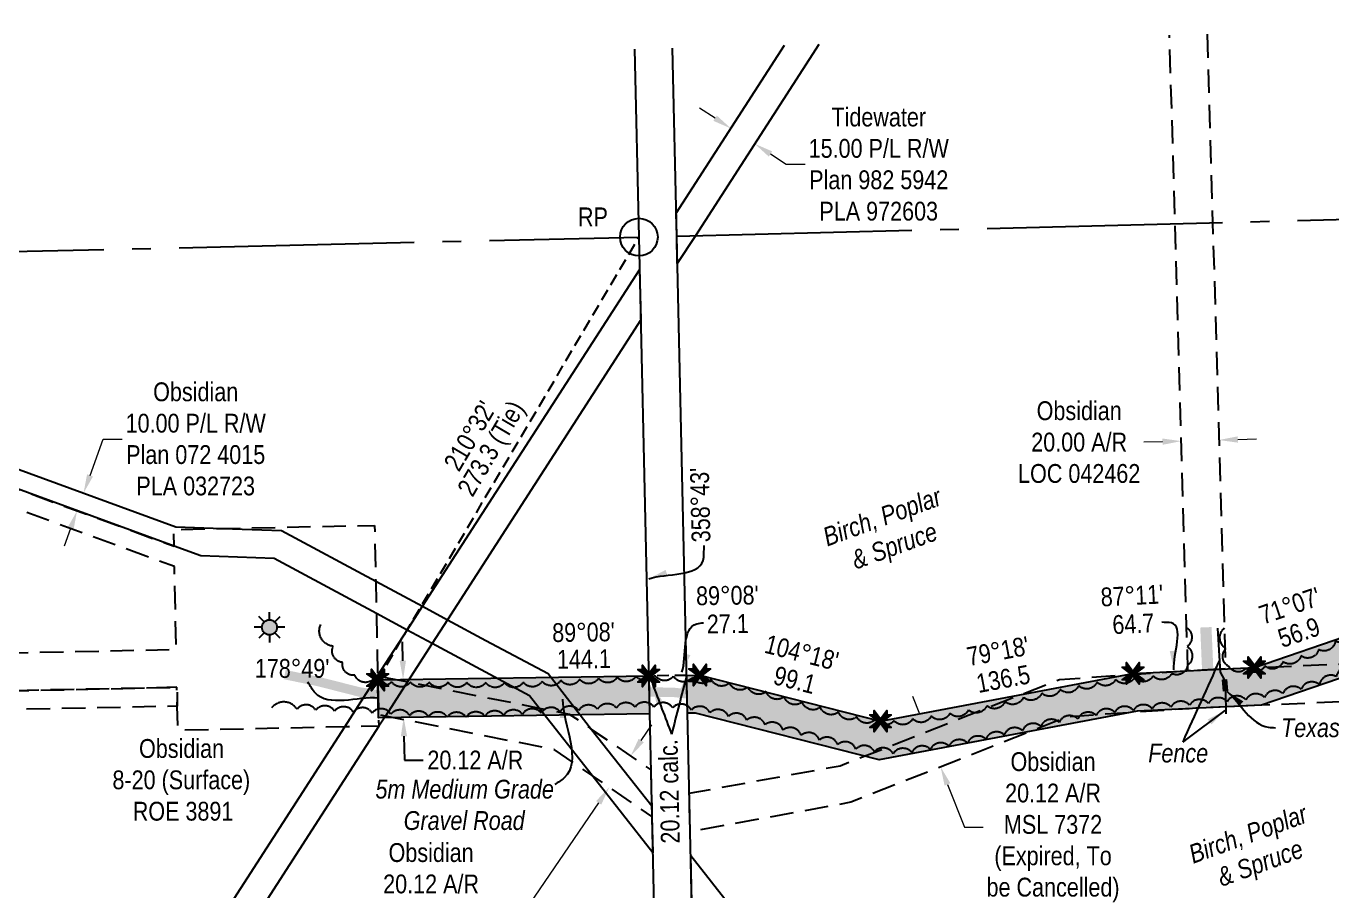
# Model space of a CAD drawing. Extents: x 604790 to 607159, y 5889877 to 5891976.
# Drawn here: x 605608 to 606302, y 5890454 to 5890913 of the extents above; entities that cross this region are included whole.
import ezdxf
from ezdxf.enums import TextEntityAlignment as Align

# ---------------------------------------------------------------- set-up
doc = ezdxf.new("R2010")
doc.units = 0
doc.header["$LTSCALE"] = 5
doc.header["$PDSIZE"] = 0.5
for name, pattern in [('0', [1, 1, 0]), ('foc-ACCESSROAD', [3.75, 2.5, -1.25]), ('foc-FLOWLINE', [3.75, 2.5, -1.25]), ('foc-QUARTERLINE', [33, 25, -3, 2, -3]), ('foc-TIELINE', [1.875, 1.25, -0.625]), ('foc-TRAV', [1.875, 1.25, -0.625])]:
    doc.linetypes.add(name, pattern=pattern)
doc.layers.get('Defpoints').update_dxf_attribs({"color": 9})
for name, color, linetype in [('35', 37, 'Continuous'), ('AS-FENCE', 48, 'foc-FENCE'), ('AS-ROADS', 254, 'Continuous'), ('C-AR', 13, 'foc-ACCESSROAD'), ('C-RW', 13, 'Continuous'), ('C-WS', 13, 'foc-ACCESSROAD'), ('C-WS-S', 8, 'Continuous'), ('CG-NOTES', 7, 'Continuous'), ('F-EZE', 190, 'foc-FLOWLINE'), ('F-RW', 190, 'Continuous'), ('L-BD', 7, 'Continuous'), ('L-BD1', 253, 'Continuous'), ('L-MON', 1, 'Continuous'), ('L-QSEC', 8, 'foc-QUARTERLINE'), ('L-SEC', 7, 'Continuous'), ('L-TIE', 7, 'foc-TIELINE'), ('P-PROPOSED', 10, 'Continuous'), ('P-PROPOSED-H', 21, 'Continuous'), ('P-TRAV', 4, 'foc-TRAV'), ('P-TXT', 4, 'Continuous'), ('T-BUSH', 110, '0'), ('T-BUSH-T', 110, 'Continuous')]:
    doc.layers.add(name, color=color, linetype=linetype)
for name, color, linetype, lineweight in [('AS-GENERAL', 48, 'Continuous', 18), ('C-AR-T', 13, 'Continuous', 9), ('C-RW-T', 13, 'Continuous', 9), ('C-WS-T', 13, 'Continuous', 9), ('F-RW-T', 190, 'Continuous', 9), ('T-TEXT', 48, 'Continuous', 18)]:
    doc.layers.add(name, color=color, linetype=linetype, lineweight=lineweight)
doc.styles.add('175L', font='ARIALN.TTF', dxfattribs={"height": 20})
doc.styles.add('80', font='ARIALN.TTF', dxfattribs={"height": 10})
doc.styles.add('80CG', font='ARIALN.TTF', dxfattribs={"height": 10})
doc.styles.add('80L', font='ARIALN.TTF', dxfattribs={"height": 10})
doc.styles.add('foc-LtypeFont', font='ARIALN.TTF', dxfattribs={"height": 7.35})
doc.linetypes.add('foc-FENCE', pattern='A,10,-1,["X",foc-LtypeFont,S=0.2,R=0,X=-0.625,Y=-0.75],-1.24', length=12.24)
doc.dimstyles.new('Compass 5 000', dxfattribs={"dimscale": 5, "dimtxt": 9, "dimasz": 2, "dimexe": 0.2, "dimexo": 0.0625, "dimgap": 0.5, "dimtad": 0, "dimtih": 1, "dimtoh": 1, "dimzin": 0, "dimdsep": 46, "dimtxsty": '80CG', "dimcen": 0.1, "dimse1": 1, "dimse2": 1, "dimclrd": 256, "dimclrt": 256, "dimaunit": 1, "dimadec": 4, "dimazin": 0, "dimtfac": 0.06, "dimtofl": 0, "dimtmove": 0, "dimatfit": 1, "dimfxl": 0.2, "dimtolj": 1, "dimtzin": 0, "dimlwd": -1, "dimarcsym": 0})

# ---------------------------------------------------------------- blocks, each defined once
blk = doc.blocks.new('RP')
at = {"layer": '35', "color": 3}
blk.add_circle((0, 0), 10, dxfattribs=at)
at = {"layer": '35', "color": 3, "style": '80'}
blk.add_attdef('RP_001', (-32.36, 5.75), '', height=10, dxfattribs=at)
blk = doc.blocks.new('*D420')
at = {"layer": 'C-AR-T', "transparency": 16777216}
for p, q in [((606211.66, 5890692.42), (606201.67, 5890692.13)), ((606251.66, 5890693.58), (606261.65, 5890693.87))]:
    blk.add_line(p, q, dxfattribs=at)
for points in [[(606251.61, 5890695.25), (606251.71, 5890691.91), (606241.66, 5890693.29)], [(606211.62, 5890694.09), (606211.71, 5890690.76), (606221.66, 5890692.71)]]:
    blk.add_solid(points, dxfattribs=at)
at = {"layer": 'Defpoints', "color": 0, "transparency": 16777216}
for p in [(606221.6, 5890694.85), (606241.6, 5890695.42), (606221.66, 5890692.71)]:
    blk.add_point(p, dxfattribs=at)
at = {"layer": 'C-AR-T', "transparency": 16777216, "insert": (606167.4, 5890692.13), "char_height": 10, "attachment_point": 5, "style": '80CG'}
blk.add_mtext('\\A1;Obsidian\\P20.00 A/R\\PLOC 042462', dxfattribs=at)
blk = doc.blocks.new('*D421')
at = {"layer": 'C-AR-T', "transparency": 16777216}
for p, q in [((606082.74, 5890547.68), (606079.07, 5890556.99)), ((606097.43, 5890510.34), (606106.38, 5890487.6)), ((606106.38, 5890487.6), (606116.38, 5890487.6))]:
    blk.add_line(p, q, dxfattribs=at)
for points in [[(606084.29, 5890548.29), (606081.19, 5890547.07), (606086.4, 5890538.38)], [(606098.98, 5890510.95), (606095.88, 5890509.73), (606093.77, 5890519.65)]]:
    blk.add_solid(points, dxfattribs=at)
at = {"layer": 'Defpoints', "color": 0, "transparency": 16777216}
for p in [(606113.89, 5890549.2), (606086.4, 5890538.38), (606121.26, 5890530.47)]:
    blk.add_point(p, dxfattribs=at)
at = {"layer": 'C-AR-T', "transparency": 16777216, "insert": (606153.51, 5890487.6), "char_height": 10, "attachment_point": 5, "style": '80CG'}
blk.add_mtext('\\A1;Obsidian\\P20.12 A/R\\PMSL 7372\\P(Expired, To\\Pbe Cancelled)', dxfattribs=at)
blk = doc.blocks.new('*D428')
at = {"layer": 'C-RW-T', "transparency": 16777216}
for p, q in [((605641.84, 5890674.5), (605648.91, 5890693.84)), ((605648.91, 5890693.84), (605658.91, 5890693.84)), ((605631.53, 5890646.33), (605628.1, 5890636.94))]:
    blk.add_line(p, q, dxfattribs=at)
for points in [[(605640.27, 5890675.08), (605643.4, 5890673.93), (605638.4, 5890665.11)], [(605629.97, 5890646.9), (605633.1, 5890645.76), (605634.97, 5890655.72)]]:
    blk.add_solid(points, dxfattribs=at)
at = {"layer": 'Defpoints', "color": 0, "transparency": 16777216}
for p in [(605638.4, 5890665.11), (605645.96, 5890662.35), (605642.52, 5890652.96)]:
    blk.add_point(p, dxfattribs=at)
at = {"layer": 'C-RW-T', "transparency": 16777216, "insert": (605697.99, 5890693.84), "char_height": 10, "attachment_point": 5, "style": '80CG'}
blk.add_mtext('\\A1;Obsidian\\P10.00 P/L R/W\\PPlan 072 4015\\PPLA 032723', dxfattribs=at)
blk = doc.blocks.new('*D439')
at = {"layer": 'Defpoints', "color": 0, "transparency": 16777216}
for p in [(605995, 5890850.67), (605964.08, 5890830.47), (605976.69, 5890822.32)]:
    blk.add_point(p, dxfattribs=at)
at = {"layer": 'F-RW-T', "transparency": 16777216}
for p, q in [((605973.98, 5890864.24), (605965.58, 5890869.67)), ((606003.4, 5890845.25), (606011.8, 5890839.82)), ((606011.8, 5890839.82), (606021.8, 5890839.82))]:
    blk.add_line(p, q, dxfattribs=at)
for points in [[(605974.89, 5890865.64), (605973.08, 5890862.84), (605982.38, 5890858.82)], [(606004.3, 5890846.65), (606002.5, 5890843.85), (605995, 5890850.67)]]:
    blk.add_solid(points, dxfattribs=at)
at = {"layer": 'F-RW-T', "transparency": 16777216, "insert": (606060.89, 5890839.82), "char_height": 10, "attachment_point": 5, "style": '80CG'}
blk.add_mtext('\\A1;Tidewater\\P15.00 P/L R/W\\PPlan 982 5942\\PPLA 972603', dxfattribs=at)
blk = doc.blocks.new('GAS')
h = blk.add_hatch(color=255)
h.dxf.hatch_style = 1
edge = h.paths.add_edge_path()
edge.add_arc((0, 0), 0.9, 0, 360)
for p, q in [((0, 0.81), (0, 1.62)), ((-0.81, 0), (-1.62, 0)), ((-0.57, 0.57), (-1.14, 1.14)), ((0.57, 0.57), (1.14, 1.14)), ((1.62, 0), (0.81, 0)), ((-0.57, -0.57), (-1.14, -1.14)), ((0, -0.81), (0, -1.62)), ((1.14, -1.14), (0.57, -0.57))]:
    blk.add_line(p, q)
blk.add_circle((0, 0), 0.8)
blk = doc.blocks.new('TEMP')
h = blk.add_hatch(color=255)
h.dxf.hatch_style = 1
h.paths.add_polyline_path([(0, 0.25), (-0.67, 1.15), (-0.67, 0.67), (-1.15, 0.67), (-0.25, 0), (-1.15, -0.67), (-0.67, -0.67), (-0.67, -1.15), (0, -0.25), (0.67, -1.15), (0.67, -0.67), (1.15, -0.67), (0.25, 0), (1.15, 0.67), (0.67, 0.67), (0.67, 1.15)])
h.paths.add_polyline_path([(0.57, 0.85), (0.57, 0.57), (0.85, 0.57), (0.08, 0), (0.85, -0.57), (0.57, -0.57), (0.57, -0.85), (0, -0.08), (-0.57, -0.85), (-0.57, -0.57), (-0.85, -0.57), (-0.08, 0), (-0.85, 0.57), (-0.57, 0.57), (-0.57, 0.85), (0, 0.08)], flags=16)
h = blk.add_hatch(color=1)
h.dxf.hatch_style = 1
h.paths.add_polyline_path([(0, 0.08), (-0.57, 0.85), (-0.57, 0.57), (-0.85, 0.57), (-0.08, 0), (-0.85, -0.57), (-0.57, -0.57), (-0.57, -0.85), (0, -0.08), (0.57, -0.85), (0.57, -0.57), (0.85, -0.57), (0.08, 0), (0.85, 0.57), (0.57, 0.57), (0.57, 0.85)])
at = {"color": 1}
for p, q in [((-0.08, 0), (0.08, 0)), ((0, 0.08), (0, -0.08))]:
    blk.add_line(p, q, dxfattribs=at)
at = {"color": 255, "flags": 128}
blk.add_lwpolyline([(-0.25, 0), (-1.15, 0.67), (-0.67, 0.67), (-0.67, 1.15), (0, 0.25), (0.67, 1.15), (0.67, 0.67), (1.15, 0.67), (0.25, 0), (1.15, -0.67), (0.67, -0.67), (0.67, -1.15), (0, -0.25), (-0.67, -1.15), (-0.67, -0.67), (-1.15, -0.67)], close=True, dxfattribs=at)
at = {"color": 1, "flags": 128}
blk.add_lwpolyline([(-0.08, 0), (-0.85, 0.57), (-0.57, 0.57), (-0.57, 0.85), (0, 0.08), (0.57, 0.85), (0.57, 0.57), (0.85, 0.57), (0.08, 0), (0.85, -0.57), (0.57, -0.57), (0.57, -0.85), (0, -0.08), (-0.57, -0.85), (-0.57, -0.57), (-0.85, -0.57)], close=True, dxfattribs=at)
blk = doc.blocks.new('*D441')
at = {"layer": 'C-AR-T', "transparency": 16777216}
for p, q in [((605934.72, 5890533.65), (605940.36, 5890541.91)), ((605912.08, 5890500.56), (605870.19, 5890439.3)), ((605870.19, 5890439.3), (605860.19, 5890439.3))]:
    blk.add_line(p, q, dxfattribs=at)
for points in [[(605933.34, 5890534.6), (605936.09, 5890532.71), (605929.07, 5890525.4)], [(605910.71, 5890501.5), (605913.46, 5890499.62), (605917.73, 5890508.81)]]:
    blk.add_solid(points, dxfattribs=at)
at = {"layer": 'Defpoints', "color": 0, "transparency": 16777216}
for p in [(605930.43, 5890524.47), (605917.73, 5890508.81), (605919.09, 5890507.88)]:
    blk.add_point(p, dxfattribs=at)
at = {"layer": 'C-AR-T', "transparency": 16777216, "insert": (605823.06, 5890439.3), "char_height": 10, "attachment_point": 5, "style": '80CG'}
blk.add_mtext('\\A1;Obsidian\\P20.12 A/R\\PMSL 7372\\P(Expired, To\\Pbe Cancelled)', dxfattribs=at)
blk = doc.blocks.new('*D443')
at = {"layer": 'Defpoints', "color": 0, "transparency": 16777216}
for p in [(605808.19, 5890566.02), (605846.88, 5890566.6), (605847.18, 5890546.49)]:
    blk.add_point(p, dxfattribs=at)
at = {"layer": 'P-TXT', "transparency": 16777216}
for p, q in [((605808.04, 5890576.02), (605807.89, 5890586.02)), ((605808.65, 5890535.91), (605808.84, 5890523.23)), ((605808.84, 5890523.23), (605818.84, 5890523.23))]:
    blk.add_line(p, q, dxfattribs=at)
for points in [[(605809.71, 5890576.04), (605806.38, 5890575.99), (605808.19, 5890566.02)], [(605810.31, 5890535.93), (605806.98, 5890535.88), (605808.5, 5890545.91)]]:
    blk.add_solid(points, dxfattribs=at)
at = {"layer": 'P-TXT', "transparency": 16777216, "insert": (605846.57, 5890523.23), "char_height": 10, "attachment_point": 5, "style": '80CG'}
blk.add_mtext('\\A1;20.12 A/R', dxfattribs=at)

msp = doc.modelspace()

# ---------------------------------------------------------------- hatches: boundary and pattern name
at = {"layer": 'AS-GENERAL'}
h = msp.add_hatch(color=256, dxfattribs=at)
h.dxf.hatch_style = 1
h.paths.add_polyline_path([(606245.613, 5890566.094), (606246.146, 5890560.024), (606244.021, 5890559.841), (606243.492, 5890565.878)])
at = {"layer": 'P-PROPOSED-H'}
h = msp.add_hatch(color=256, dxfattribs=at)
h.dxf.hatch_style = 1
h.paths.add_polyline_path([(605958.817, 5890568.29), (605965.833, 5890568.396), (606061.831, 5890543.94), (606195.914, 5890569.274), (606260.493, 5890572.454), (606314.27, 5890590.855), (606411.011, 5890689.447), (606457.768, 5890689.283), (606508.476, 5890653.562), (606508.999, 5890628.592), (606451.363, 5890669.193), (606419.425, 5890669.305), (606325.289, 5890573.368), (606264.318, 5890552.506), (606198.287, 5890549.254), (606061.186, 5890523.35), (605963.461, 5890548.246), (605959.271, 5890548.183)])
h = msp.add_hatch(color=256, dxfattribs=at)
h.dxf.hatch_style = 1
h.paths.add_polyline_path([(605939.164, 5890547.879), (605795.133, 5890545.707), (605794.716, 5890565.815), (605938.711, 5890567.987)])

# ---------------------------------------------------------------- linework, layer by layer
at = {"layer": 'AS-FENCE', "flags": 128}
for points in [[(606244.555, 5890566.051), (606242.48, 5890569.964), (606241.119, 5890593.292)], [(606245.076, 5890559.895), (606245.351, 5890547.848)]]:
    msp.add_lwpolyline(points, dxfattribs=at)
at = {"layer": 'AS-GENERAL', "flags": 128}
msp.add_lwpolyline([(606245.613, 5890566.094), (606246.146, 5890560.024), (606244.021, 5890559.841), (606243.492, 5890565.878)], close=True, dxfattribs=at)
at = {"layer": 'AS-ROADS', "flags": 128}
for points, const_width in [([(606234.713, 5890593.811), (606236.063, 5890562.16)], 5.998), ([(606307.519, 5890579.116), (606297.279, 5890574.338), (606288.356, 5890570.63), (606272.879, 5890566.607), (606248.639, 5890563.444), (606236.063, 5890562.167), (606214.841, 5890560.466), (606188.417, 5890557.492), (606153.672, 5890551.103), (606131.265, 5890546.176), (606110.635, 5890541.577), (606097.348, 5890538.641), (606089.959, 5890537.399), (606081.126, 5890536.209), (606072.376, 5890535.709), (606064.581, 5890535.849), (606055.19, 5890536.678), (606038.812, 5890539.98), (606026.466, 5890543.348), (605999.834, 5890551.168), (605986.22, 5890554.698), (605975.287, 5890556.668), (605951.894, 5890559.24), (605935.898, 5890559.493), (605917.65, 5890558.59), (605901.184, 5890557.71), (605872.566, 5890556.117), (605854.442, 5890555.359), (605841.2, 5890554.785), (605824.204, 5890554.778), (605815.773, 5890555.467), (605805.386, 5890556.234), (605784.744, 5890559.502), (605763.24, 5890564.968), (605745.278, 5890568.685)], 4.998)]:
    msp.add_lwpolyline(points, dxfattribs=dict(at, const_width=const_width))
at = {"layer": 'C-AR', "flags": 128}
msp.add_lwpolyline([(606235.419, 5890908.904), (606238.319, 5890808.761), (606245.183, 5890571.7), (606225.193, 5890570.716), (606218.314, 5890808.257), (606215.415, 5890908.377)], dxfattribs=at)
for points in [[(606508.689, 5890643.405), (606509.164, 5890620.731), (606509.206, 5890618.703), (606427.501, 5890674.391), (606418.525, 5890673.164), (606320.053, 5890556.983), (606318.087, 5890554.663), (606233.767, 5890551.118), (606225.776, 5890550.58), (606161.332, 5890546.236), (606046.014, 5890500.851), (605960.69, 5890485.231), (605960.23, 5890505.612), (606040.465, 5890520.3), (606156.865, 5890566.112), (606225.193, 5890570.716), (606245.183, 5890571.723), (606308.41, 5890574.405), (606418.781, 5890704.677), (606508.689, 5890643.405)], [(605940.268, 5890498.91), (605940.394, 5890493.31), (605908.574, 5890515.071), (605888.496, 5890528.803), (605798.769, 5890546.677), (605795.097, 5890547.41), (605794.67, 5890568.02), (605810.499, 5890564.867), (605880.435, 5890550.934), (605896.464, 5890547.741), (605908.365, 5890539.602), (605939.837, 5890518.023), (605940.268, 5890498.91)]]:
    msp.add_lwpolyline(points, close=True, dxfattribs=at)
at = {"layer": 'C-RW', "flags": 128}
msp.add_lwpolyline([(605402.645, 5890751.33), (605687.494, 5890647.159), (605712.303, 5890646.302), (605743.628, 5890645.218), (605793.626, 5890618.361), (605818.528, 5890604.984), (605831.792, 5890597.86), (605852.221, 5890586.88), (605885.172, 5890569.187), (605908.365, 5890539.602), (605940.268, 5890498.91), (605940.394, 5890493.31), (605940.394, 5890493.31), (605940.83, 5890473.961), (605908.574, 5890515.071), (605880.435, 5890550.934), (605875.315, 5890557.459), (605823.629, 5890585.222), (605810.375, 5890592.342), (605793.982, 5890601.147), (605739.612, 5890630.353), (605700.653, 5890631.701), (605686.483, 5890636.883), (605399.747, 5890741.745)], dxfattribs=at)
msp.add_lwpolyline([(606192.478, 5890187.626), (606181.681, 5890177.222), (606139.142, 5890221.348), (605961.537, 5890447.614), (605960.974, 5890472.604), (606149.652, 5890232.251), (606150.351, 5890231.36), (606192.478, 5890187.626)], close=True, dxfattribs=at)
at = {"layer": 'C-WS', "flags": 128}
msp.add_lwpolyline([(605034.067, 5890568.502), (605134.242, 5890570.577), (605341.673, 5890574.867), (605356.83, 5890575.182), (605687.619, 5890582.043), (605686.706, 5890626.084), (605396.829, 5890732.094), (605343.5, 5890745.16), (605149.324, 5890749.311), (605130.301, 5890749.774), (605083.002, 5890750.923), (605082.905, 5890755.671), (605082.798, 5890760.993), (605130.077, 5890759.953), (605149.664, 5890759.522), (605343.726, 5890755.255), (605399.747, 5890741.745), (605686.483, 5890636.883), (605686.298, 5890645.763), (605712.303, 5890646.302), (605793.012, 5890647.974), (605793.626, 5890618.361), (605793.983, 5890601.147), (605794.67, 5890568.02), (605795.098, 5890547.41), (605795.225, 5890541.256), (605777.182, 5890540.881), (605688.51, 5890539.05), (605688.219, 5890551.914), (605688.009, 5890561.916), (605375.429, 5890555.435), (605360.28, 5890555.12), (605355.199, 5890555.016), (605345.092, 5890554.806), (605134.685, 5890550.451), (605034.518, 5890548.376)], dxfattribs=at)
at = {"layer": 'F-EZE', "flags": 128}
msp.add_lwpolyline([(605034.518, 5890548.376), (605134.685, 5890550.451), (605345.092, 5890554.808), (605355.199, 5890555.017), (605360.28, 5890555.122), (605375.429, 5890555.437), (605688.003, 5890561.915), (605688.213, 5890551.914), (605377.14, 5890545.46), (605356.91, 5890545.04), (605346.803, 5890544.832), (605134.905, 5890540.449), (605034.742, 5890538.374)], dxfattribs=at)
at = {"layer": 'F-RW', "flags": 128}
for points in [[(606029.083, 5890903.459), (605963.474, 5890801.85), (605953.886, 5890787.101), (605953.559, 5890801.601), (605953.283, 5890813.756), (606010.909, 5890902.979)], [(605352.75, 5889882.781), (605418.211, 5889984.334), (605777.183, 5890540.881), (605794.67, 5890568.018), (605810.375, 5890592.342), (605818.528, 5890604.984), (605933.846, 5890783.799), (605934.448, 5890757.095), (605831.792, 5890597.86), (605823.629, 5890585.222), (605810.499, 5890564.866), (605798.769, 5890546.677), (605795.23, 5890541.249), (605532.412, 5890133.585), (605436.406, 5889984.771), (605370.943, 5889883.217)]]:
    msp.add_lwpolyline(points, dxfattribs=at)
at = {"layer": 'L-QSEC'}
for p, q in [((605953.559, 5890801.601), (606858.829, 5890824.412)), ((605029.325, 5890780.242), (605933.457, 5890801.095))]:
    msp.add_line(p, q, dxfattribs=at)
at = {"layer": 'L-SEC'}
for p, q in [((605931.189, 5890900.876), (605933.457, 5890801.095)), ((605953.559, 5890801.601), (605951.291, 5890901.406)), ((605933.457, 5890801.095), (605942.517, 5890399.134)), ((605962.619, 5890399.622), (605953.559, 5890801.601))]:
    msp.add_line(p, q, dxfattribs=at)
at = {"layer": 'L-TIE', "color": 0, "flags": 128}
msp.add_lwpolyline([(605794.716, 5890565.815), (605933.457, 5890801.095)], dxfattribs=at)
at = {"layer": 'P-PROPOSED', "flags": 128}
for points in [[(605958.817, 5890568.29), (605965.833, 5890568.396), (606061.831, 5890543.94), (606195.914, 5890569.274), (606260.493, 5890572.454), (606314.27, 5890590.855), (606411.011, 5890689.447), (606457.768, 5890689.283), (606508.476, 5890653.562), (606508.999, 5890628.592), (606451.363, 5890669.193), (606419.425, 5890669.305), (606325.289, 5890573.368), (606264.318, 5890552.506), (606198.287, 5890549.254), (606061.186, 5890523.35), (605963.461, 5890548.246), (605959.271, 5890548.183)], [(605939.164, 5890547.879), (605795.133, 5890545.707), (605794.716, 5890565.815), (605938.711, 5890567.987)]]:
    msp.add_lwpolyline(points, close=True, dxfattribs=at)
at = {"layer": 'P-TRAV', "flags": 128}
msp.add_lwpolyline([(605958.817, 5890568.29), (605938.711, 5890567.987)], dxfattribs=at)
at = {"layer": 'T-BUSH', "flags": 128}
for points in [[(606553.991, 5890629.331, -0.5205671), (606544.059, 5890628.205, -0.5205671), (606535.036, 5890632.333, -0.5205671), (606526.308, 5890637.09, -0.5205671), (606519.043, 5890643.956, -0.5205671), (606511.778, 5890650.822, -0.5205671), (606504.028, 5890657.109, -0.5205671), (606496.001, 5890663.066, -0.5205671), (606487.974, 5890669.023, -0.5205671), (606479.547, 5890674.378, -0.5205671), (606470.82, 5890679.237, -0.5205671), (606461.81, 5890683.567, -0.5205671), (606452.801, 5890687.897, -0.5205671), (606443.153, 5890689.941, -0.5205671), (606433.204, 5890690.906, -0.5205671), (606423.464, 5890689.373, -0.5205671), (606413.965, 5890686.382, -0.5205671), (606405.16, 5890681.67, -0.5205671), (606398.3, 5890674.399, -0.5205671), (606391.44, 5890667.129, -0.5205671), (606384.58, 5890659.858, -0.5205671), (606377.781, 5890652.531, -0.5205671), (606370.998, 5890645.188, -0.5205671), (606364.215, 5890637.846, -0.5205671), (606357.432, 5890630.503, -0.5205671), (606350.541, 5890623.273, -0.5205671), (606343.003, 5890616.708, -0.5205671), (606335.464, 5890610.143, -0.5205671), (606327.926, 5890603.578, -0.5205671), (606320.388, 5890597.014, -0.5205671), (606312.403, 5890591.106, -0.5205671), (606303.522, 5890586.52, -0.5205671), (606294.64, 5890581.933, -0.5205671), (606285.238, 5890578.603, -0.5205671), (606275.715, 5890575.564, -0.5205671), (606266.035, 5890573.247, -0.5205671), (606256.109, 5890572.069, -0.5205671), (606247.089, 5890572.9, -0.5205671), (606245.403, 5890582.521, -0.5205671), (606244.655, 5890593.465, -0.5205671)], [(606515.574, 5890610.388, 0.5205671), (606515.621, 5890620.384, 0.5205671), (606509.277, 5890627.903, 0.5205671), (606502.506, 5890635.257, 0.5205671), (606495.018, 5890641.843, 0.5205671), (606487.226, 5890648.105, 0.5205671), (606479.435, 5890654.367, 0.5205671), (606470.875, 5890659.474, 0.5205671), (606462.09, 5890664.245, 0.5205671), (606452.728, 5890667.724, 0.5205671), (606443.163, 5890670.534, 0.5205671), (606433.355, 5890672.462, 0.5205671), (606423.562, 5890671.429, 0.5205671), (606414.599, 5890667.205, 0.5205671), (606406.943, 5890660.823, 0.5205671), (606400.457, 5890653.216, 0.5205671), (606393.8, 5890645.763, 0.5205671), (606386.961, 5890638.473, 0.5205671), (606380.122, 5890631.183, 0.5205671), (606373.283, 5890623.892, 0.5205671), (606366.444, 5890616.602, 0.5205671), (606359.605, 5890609.312, 0.5205671), (606352.193, 5890602.614, 0.5205671), (606344.682, 5890596.017, 0.5205671), (606337.172, 5890589.42, 0.5205671), (606329.662, 5890582.824, 0.5205671), (606321.883, 5890576.624, 0.5205671), (606312.966, 5890572.107, 0.5205671), (606304.049, 5890567.589, 0.5205671), (606295.055, 5890563.28, 0.5205671), (606285.341, 5890560.923, 0.5205671), (606275.627, 5890558.566, 0.5205671), (606265.846, 5890556.545, 0.5205671), (606255.942, 5890555.223, 0.5205671), (606245.991, 5890554.28, 0.5205671), (606236.039, 5890553.337, 0.5205671), (606226.088, 5890552.394, 0.5205671), (606216.136, 5890551.451, 0.5205671), (606206.183, 5890550.528, 0.5205671), (606196.228, 5890549.621, 0.5205671), (606186.273, 5890548.713, 0.5205671), (606176.433, 5890546.981, 0.5205671), (606166.607, 5890545.144, 0.5205671), (606156.782, 5890543.307, 0.5205671), (606147.013, 5890541.196, 0.5205671), (606137.275, 5890538.94, 0.5205671), (606127.537, 5890536.684, 0.5205671), (606117.799, 5890534.428, 0.5205671), (606108.028, 5890532.336, 0.5205671), (606098.174, 5890530.655, 0.5205671), (606088.32, 5890528.974, 0.5205671), (606078.467, 5890527.293, 0.5205671), (606068.581, 5890526.61, 0.5205671), (606058.64, 5890527.655, 0.5205671), (606048.768, 5890529.096, 0.5205671), (606039.07, 5890531.516, 0.5205671), (606029.371, 5890533.936, 0.5205671), (606019.69, 5890536.422, 0.5205671), (606010.099, 5890539.237, 0.5205671), (606000.508, 5890542.053, 0.5205671), (605990.831, 5890544.525, 0.5205671), (605981.031, 5890546.494, 0.5205671), (605971.231, 5890548.464, 0.5205671), (605961.338, 5890549.848, 0.5205671), (605951.41, 5890551.01, 0.5205671), (605941.439, 5890551.428, 0.5205671), (605931.443, 5890551.419, 0.5205671), (605921.463, 5890550.939, 0.5205671), (605911.489, 5890550.274, 0.5205671), (605901.515, 5890549.608, 0.5205671), (605891.541, 5890548.943, 0.5205671), (605881.567, 5890548.277, 0.5205671), (605871.593, 5890547.612, 0.5205671), (605861.612, 5890547.07, 0.5205671), (605851.63, 5890546.544, 0.5205671), (605841.648, 5890546.018, 0.5205671), (605831.658, 5890546.072, 0.5205671), (605821.665, 5890546.32, 0.5205671), (605811.689, 5890546.911, 0.5205671), (605801.722, 5890547.672, 0.5205671), (605791.744, 5890548.266, 0.5205671), (605781.761, 5890548.771, 0.5205671), (605771.778, 5890549.275, 0.5205671), (605761.794, 5890549.779, 0.5205671), (605751.811, 5890550.283, 0.5205671), (605738.287, 5890550.966, 0.5205671)], [(606224.518, 5890593.601, -0.5205671), (606224.755, 5890583.608, -0.5205671), (606224.993, 5890573.614, -0.5205671), (606216.567, 5890569.261, -0.5205671), (606206.696, 5890567.994, -0.5205671), (606196.745, 5890567.053, -0.5205671), (606186.793, 5890566.113, -0.5205671), (606176.907, 5890564.724, -0.5205671), (606167.104, 5890562.772, -0.5205671), (606157.3, 5890560.82, -0.5205671), (606147.496, 5890558.868, -0.5205671), (606137.754, 5890556.632, -0.5205671), (606128.013, 5890554.387, -0.5205671), (606118.272, 5890552.142, -0.5205671), (606108.532, 5890549.898, -0.5205671), (606098.699, 5890548.139, -0.5205671), (606088.811, 5890546.67, -0.5205671), (606078.924, 5890545.201, -0.5205671), (606069.019, 5890544.176, -0.5205671), (606059.046, 5890544.86, -0.5205671), (606049.187, 5890546.226, -0.5205671), (606039.528, 5890548.8, -0.5205671), (606029.869, 5890551.373, -0.5205671), (606020.243, 5890554.067, -0.5205671), (606010.65, 5890556.877, -0.5205671), (606001.057, 5890559.687, -0.5205671), (605991.369, 5890562.127, -0.5205671), (605981.61, 5890564.288, -0.5205671), (605971.818, 5890566.233, -0.5205671), (605961.854, 5890567.044, -0.5205671), (605951.891, 5890567.855, -0.5205671), (605941.924, 5890568.367, -0.5205671), (605931.943, 5890567.823, -0.5205671), (605921.962, 5890567.279, -0.5205671), (605911.981, 5890566.734, -0.5205671), (605902, 5890566.19, -0.5205671), (605892.018, 5890565.646, -0.5205671), (605882.037, 5890565.101, -0.5205671), (605872.056, 5890564.557, -0.5205671), (605862.066, 5890564.398, -0.5205671), (605852.07, 5890564.465, -0.5205671), (605842.074, 5890564.532, -0.5205671), (605832.078, 5890564.598, -0.5205671), (605822.082, 5890564.665, -0.5205671), (605812.087, 5890564.732, -0.5205671), (605802.091, 5890564.798, -0.5205671), (605792.242, 5890566.067, -0.5205671), (605782.522, 5890568.402, -0.5205671), (605776.081, 5890575.134, -0.5205671), (605771.069, 5890583.783, -0.5205671), (605764.411, 5890595.275, -0.5205671)]]:
    msp.add_lwpolyline(points, format="xyb", dxfattribs=at)

# ---------------------------------------------------------------- block references
at = {"layer": 'C-WS-S', "xscale": 5, "yscale": 5, "zscale": 5}
msp.add_blockref('GAS', (605737.162, 5890593.805), dxfattribs=at)
at = {"layer": 'CG-NOTES'}
msp.add_blockref('RP', (605933.457, 5890801.095), dxfattribs=at).add_auto_attribs({'RP_001': 'RP'})
at = {"layer": 'L-MON', "xscale": 4.998011100000002, "yscale": 4.998011100000002, "zscale": 4.998011100000002}
for p in [(606260.493, 5890572.454), (605794.716, 5890565.815), (605938.711, 5890567.987), (605965.833, 5890568.396), (606195.914, 5890569.274), (606061.831, 5890543.94)]:
    msp.add_blockref('TEMP', p, dxfattribs=at)

# ---------------------------------------------------------------- texts
at = {"layer": 'C-WS-T', "insert": (605653.486, 5890534.433), "char_height": 9.99592, "attachment_point": 1, "style": '175L'}
msp.add_mtext_dynamic_manual_height_columns('\\pi14.389;Obsidian\\P\\pi0.2784;8-20 (Surface)\\P\\pi11.062;ROE 3891', width=72.59424, gutter_width=99.959, heights=[0], dxfattribs=at)
at = {"layer": 'L-BD', "style": '80L'}
for s, height, rotation, p in [("210°32'", 9.996, 59.4728, (605843.636, 5890695.514)), ('273.3 (Tie)', 9.99602, 59.4728, (605855.906, 5890688.278)), ("358°43'", 9.996, 91.2912, (605966.043, 5890658.773))]:
    msp.add_text(s, height=height, rotation=rotation, dxfattribs=at).set_placement(p, align=Align.MIDDLE)
msp.add_text("178°49'", height=9.996, dxfattribs=at).set_placement((605749.222, 5890571.976), align=Align.MIDDLE)
at = {"layer": 'L-BD1', "style": '80L'}
for s, rotation, p in [("89°08'", 0.8642, (605980.467, 5890610.75)), ("87°11'", 2.819, (606195.422, 5890610.663)), ("71°07'", 18.8897, (606279.291, 5890605.298)), ('27.1', 0.8642, (605980.693, 5890595.758)), ('64.7', 2.819, (606196.159, 5890595.687)), ('56.9', 18.8897, (606284.145, 5890591.112)), ("89°08'", 0.8642, (605904.026, 5890591.207)), ("104°18'", 345.7079, (606020.001, 5890580.385)), ("79°18'", 10.6994, (606124.233, 5890581.163)), ('144.1', 0.8642, (605904.241, 5890576.964)), ('99.1', 345.7079, (606016.3, 5890565.855)), ('136.5', 10.6994, (606127.017, 5890566.429))]:
    msp.add_text(s, height=9.996, rotation=rotation, dxfattribs=at).set_placement(p, align=Align.MIDDLE)
at = {"layer": 'P-TXT', "insert": (605944.578, 5890506.499), "char_height": 9.99602, "width": 54.51214, "attachment_point": 2, "rotation": 91.291095, "style": '80L'}
msp.add_mtext('20.12 calc.', dxfattribs=at)
at = {"layer": 'T-BUSH-T', "char_height": 9.99592, "attachment_point": 1, "rotation": 20, "style": '175L'}
for insert in [(606029.911, 5890645.971), (606224.293, 5890477.425)]:
    msp.add_mtext_dynamic_manual_height_columns('\\pi0.29885;{\\fArial Narrow|b0|i1|c0|p34;Birch, Poplar \\P\\pi10.366;& Spruce}', width=66.64851, gutter_width=99.959, heights=[0], dxfattribs=dict(at, insert=insert))
at = {"layer": 'T-TEXT', "char_height": 9.99592, "attachment_point": 1, "style": '175L'}
for s, width, insert in [('\\pi0.77426;{\\fArial Narrow|b0|i1|c0|p34;Texas Gate}', 59.0421, (606273.886, 5890545.458)), ('\\pi0.33242;{\\fArial Narrow|b0|i1|c0|p34;Fence}', 31.65493, (606203.759, 5890532.005)), ('\\pi0.46769;{\\fArial Narrow|b0|i1|c0|p34;5m Medium Grade \\P\\pi15.475;Gravel Road}', 94.68293, (605793.033, 5890512.815))]:
    msp.add_mtext_dynamic_manual_height_columns(s, width=width, gutter_width=99.959, heights=[0], dxfattribs=dict(at, insert=insert))

# ---------------------------------------------------------------- dimensions: what is measured, and where the dimension line sits
at = {"layer": 'C-AR-T'}
dim = msp.add_aligned_dim(p1=(606241.6, 5890695.425), p2=(606221.599, 5890694.846), distance=2.135, text='Obsidian\\P20.00 A/R\\PLOC 042462', dimstyle='Compass 5 000', dxfattribs=at)
dim.commit()
dim.dimension.update_dxf_attribs({"geometry": '*D420', "text_midpoint": (606167.399, 5890692.132)})
dim = msp.add_linear_dim(base=(606086.399, 5890538.379), p1=(606121.261, 5890530.466), p2=(606113.889, 5890549.198), angle=111.48335, text='Obsidian\\P20.12 A/R\\PMSL 7372\\P(Expired, To\\Pbe Cancelled)', dimstyle='Compass 5 000', dxfattribs=at)
dim.commit()
dim.dimension.update_dxf_attribs({"geometry": '*D421', "text_midpoint": (606153.513, 5890487.598), "dimtype": 161})
at = {"layer": 'C-AR-T', "color": 4}
dim = msp.add_linear_dim(base=(605917.728, 5890508.811), p1=(605930.431, 5890524.472), p2=(605919.086, 5890507.882), angle=235.632477, text='Obsidian\\P20.12 A/R\\PMSL 7372\\P(Expired, To\\Pbe Cancelled)', dimstyle='Compass 5 000', dxfattribs=at)
dim.commit()
dim.dimension.update_dxf_attribs({"geometry": '*D441', "text_midpoint": (605823.064, 5890439.303), "dimtype": 161})
at = {"layer": 'C-RW-T'}
dim = msp.add_linear_dim(base=(605638.402, 5890665.112), p1=(605642.524, 5890652.959), p2=(605645.958, 5890662.349), angle=69.912284, text='Obsidian\\P10.00 P/L R/W\\PPlan 072 4015\\PPLA 032723', dimstyle='Compass 5 000', dxfattribs=at)
dim.commit()
dim.dimension.update_dxf_attribs({"geometry": '*D428', "text_midpoint": (605697.993, 5890693.837), "dimtype": 161})
at = {"layer": 'F-RW-T'}
dim = msp.add_linear_dim(base=(605994.999, 5890850.673), p1=(605964.078, 5890830.469), p2=(605976.694, 5890822.323), angle=327.149698, text='Tidewater\\P15.00 P/L R/W\\PPlan 982 5942\\PPLA 972603', dimstyle='Compass 5 000', dxfattribs=at)
dim.commit()
dim.dimension.update_dxf_attribs({"geometry": '*D439', "text_midpoint": (606060.886, 5890839.824), "dimtype": 161})
at = {"layer": 'P-TXT'}
dim = msp.add_linear_dim(base=(605808.193, 5890566.018), p1=(605847.181, 5890546.492), p2=(605846.878, 5890566.601), angle=90.864221, text='20.12 A/R', dimstyle='Compass 5 000', dxfattribs=at)
dim.commit()
dim.dimension.update_dxf_attribs({"geometry": '*D443', "text_midpoint": (605846.574, 5890523.228), "dimtype": 161})

# ---------------------------------------------------------------- leaders
at = {"layer": 'L-BD', "path_type": 1}
for points in [[(605938.677, 5890619.549), (605967.53, 5890629.231), (605968.161, 5890637.229)], [(605795.113, 5890556.219), (605761.482, 5890558.939), (605757.594, 5890564.573)]]:
    msp.add_leader(points, dimstyle='Compass 5 000', override={"dimgap": 0.5, "dimtad": 0}, dxfattribs=at)
at = {"layer": 'L-BD1', "color": 4, "path_type": 1}
msp.add_leader([(605956.331, 5890569.927), (605964.242, 5890595.691), (605967.789, 5890596.236)], dimstyle='Compass 5 000', override={"dimgap": 0.5, "dimtad": 0}, dxfattribs=at)
at = {"layer": 'L-BD1', "path_type": 1}
msp.add_leader([(606217.691, 5890571.289), (606216.365, 5890596.198), (606211.328, 5890596.463)], dimstyle='Compass 5 000', override={"dimgap": 0.5, "dimtad": 0}, dxfattribs=at)
at = {"layer": 'P-TXT', "path_type": 1}
for points in [[(605940.651, 5890563.707), (605950.826, 5890537.042)], [(605958.817, 5890568.29), (605950.826, 5890537.042)]]:
    msp.add_leader(points, dimstyle='Compass 5 000', override={"dimgap": 0.5, "dimtad": 0}, dxfattribs=at)
at = {"layer": 'T-TEXT', "path_type": 1}
for points in [[(606242.015, 5890576.41), (606222.383, 5890532.87)], [(606245.958, 5890559.771), (606267.896, 5890540.74), (606271.653, 5890540.472)], [(605892.804, 5890555.567), (605893.762, 5890513.799), (605888.864, 5890510.331)], [(606244.704, 5890549.533), (606222.383, 5890532.87)]]:
    msp.add_leader(points, dimstyle='Compass 5 000', dxfattribs=at)

doc.saveas('drawing.dxf')
